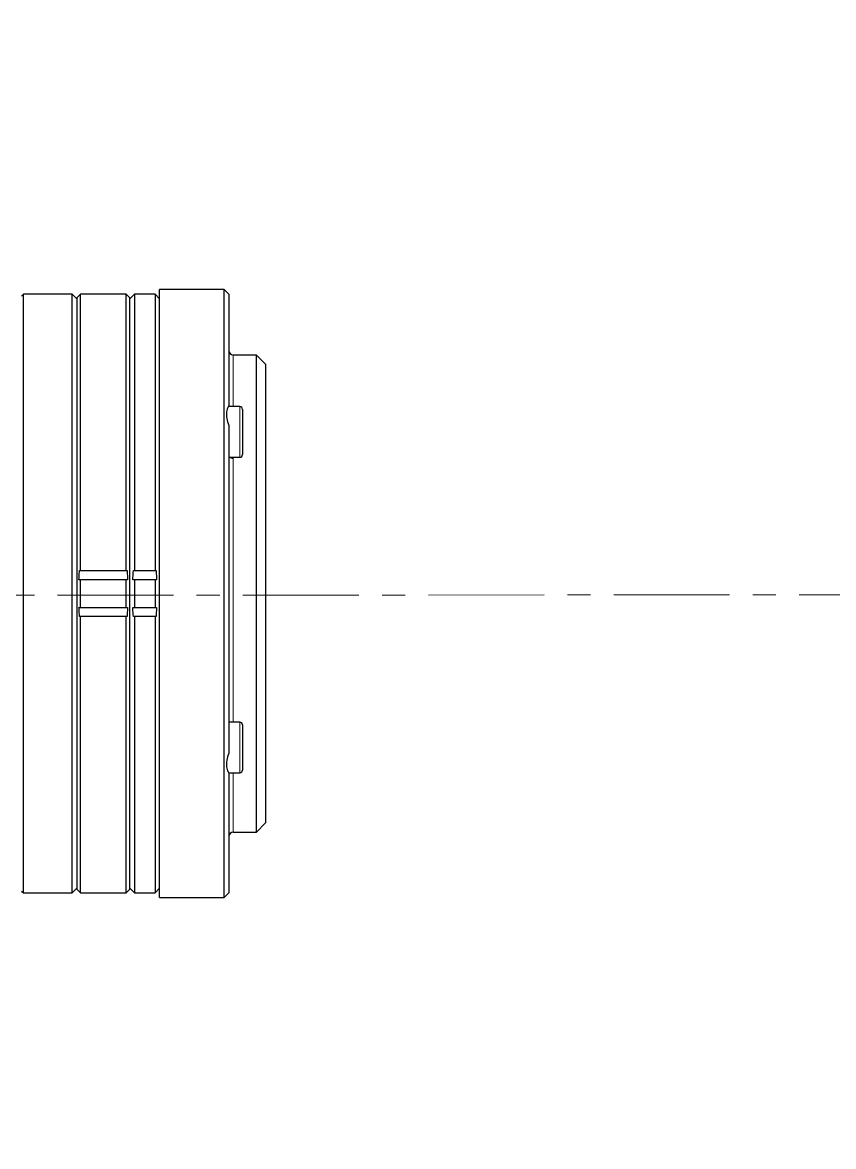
# Model space of a CAD drawing. Header units: millimetres. Extents: x 0 to 8400, y 0 to 5940.
# Drawn here: x 2779.2 to 2868.1, y 1949.3 to 2072.5 of the extents above; entities that cross this region are included whole.
import ezdxf

# ---------------------------------------------------------------- set-up
doc = ezdxf.new("R2010")
doc.units = ezdxf.units.MM
doc.linetypes.add('CENTERX2', pattern=[20.32, 12.7, -2.54, 2.54, -2.54])

msp = doc.modelspace()

# ---------------------------------------------------------------- linework, layer by layer
at = {"color": 7, "linetype": 'Continuous', "lineweight": 30}
for p, q in [((2779.33, 2042.676), (2779.128, 2042.474)), ((2784.68, 2042.676), (2779.33, 2042.676)), ((2779.33, 2009.872), (2779.33, 2042.676)), ((2785.184, 2042.171), (2784.68, 2042.676)), ((2784.68, 1977.067), (2784.68, 2042.676)), ((2785.588, 2042.676), (2785.184, 2042.272)), ((2785.184, 2042.272), (2785.184, 2009.872)), ((2790.585, 2042.676), (2785.588, 2042.676)), ((2785.588, 2012.395), (2785.588, 2042.676)), ((2790.988, 2042.272), (2790.585, 2042.676)), ((2790.585, 2012.395), (2790.585, 2042.676)), ((2791.493, 2042.676), (2790.988, 2042.171)), ((2790.988, 1977.471), (2790.988, 2042.272)), ((2793.764, 2042.676), (2791.493, 2042.676)), ((2791.493, 2042.676), (2791.493, 2012.395)), ((2794.269, 2042.171), (2793.764, 2042.676)), ((2793.764, 2042.676), (2793.764, 2012.395)), ((2801.334, 2043.181), (2794.269, 2043.181)), ((2794.269, 2036.647), (2794.269, 2043.181)), ((2801.839, 2042.676), (2801.334, 2043.181)), ((2801.334, 2036.647), (2801.334, 2043.181)), ((2801.839, 2042.676), (2801.839, 2030.433)), ((2794.269, 1976.562), (2794.269, 2036.647)), ((2801.334, 1976.562), (2801.334, 2036.647)), ((2804.867, 2036.014), (2802.344, 2036.014)), ((2805.876, 2035.005), (2804.867, 2036.014)), ((2804.867, 2030.886), (2804.867, 2036.014)), ((2805.876, 2035.005), (2805.876, 2030.075)), ((2803.05, 2030.359), (2801.807, 2030.359)), ((2803.353, 2030.056), (2803.353, 2027.722)), ((2804.867, 1983.729), (2804.867, 2030.886)), ((2805.876, 2030.075), (2805.876, 1984.738)), ((2801.839, 2028.304), (2801.839, 1992.397)), ((2803.353, 2027.722), (2803.353, 2025.11)), ((2801.839, 2024.807), (2803.05, 2024.807)), ((2785.588, 2012.395), (2790.585, 2012.395)), ((2791.493, 2012.395), (2793.764, 2012.395)), ((2785.588, 2011.386), (2785.421, 2011.386)), ((2785.588, 2008.357), (2785.588, 2011.386)), ((2790.585, 2011.386), (2785.588, 2011.386)), ((2790.751, 2011.386), (2790.585, 2011.386)), ((2790.585, 2008.357), (2790.585, 2011.386)), ((2791.493, 2011.386), (2791.493, 2008.357)), ((2793.764, 2011.386), (2791.493, 2011.386)), ((2793.931, 2011.386), (2793.764, 2011.386)), ((2793.764, 2011.386), (2793.764, 2008.357)), ((2779.33, 1977.067), (2779.33, 2009.872)), ((2785.184, 2009.872), (2785.184, 1977.471)), ((2785.421, 2008.357), (2785.588, 2008.357)), ((2785.588, 2008.357), (2790.585, 2008.357)), ((2790.585, 2008.357), (2790.751, 2008.357)), ((2791.493, 2008.357), (2793.764, 2008.357)), ((2793.764, 2008.357), (2793.931, 2008.357)), ((2785.588, 1977.067), (2785.588, 2007.348)), ((2790.585, 2007.348), (2785.588, 2007.348)), ((2790.585, 1977.067), (2790.585, 2007.348)), ((2791.493, 2007.348), (2791.493, 1977.067)), ((2793.764, 2007.348), (2791.493, 2007.348)), ((2793.764, 2007.348), (2793.764, 1977.067)), ((2803.05, 1995.782), (2801.839, 1995.782)), ((2803.353, 1995.479), (2803.353, 1993.145)), ((2803.353, 1993.145), (2803.353, 1990.533)), ((2801.83, 1990.23), (2803.05, 1990.23)), ((2801.839, 1990.215), (2801.839, 1977.067)), ((2804.867, 1983.729), (2805.876, 1984.738)), ((2802.344, 1983.729), (2804.867, 1983.729)), ((2779.128, 1977.269), (2779.33, 1977.067)), ((2779.33, 1977.067), (2784.68, 1977.067)), ((2784.68, 1977.067), (2785.184, 1977.572)), ((2785.184, 1977.471), (2785.588, 1977.067)), ((2785.588, 1977.067), (2790.585, 1977.067)), ((2790.585, 1977.067), (2790.988, 1977.471)), ((2790.988, 1977.572), (2791.493, 1977.067)), ((2791.493, 1977.067), (2793.764, 1977.067)), ((2793.764, 1977.067), (2794.269, 1977.572)), ((2801.334, 1976.562), (2801.839, 1977.067)), ((2794.269, 1976.562), (2801.334, 1976.562))]:
    msp.add_line(p, q, dxfattribs=at)
at = {"color": 8, "linetype": 'Continuous', "lineweight": 15}
for p, q in [((2802.344, 2036.014), (2802.344, 2030.359)), ((2803.05, 2027.739), (2803.05, 2030.359)), ((2803.05, 2024.807), (2803.05, 2027.739)), ((2802.341, 2024.807), (2802.344, 2024.677)), ((2802.344, 2024.677), (2802.344, 1995.827)), ((2802.344, 1995.827), (2802.343, 1995.782)), ((2803.05, 1993.162), (2803.05, 1995.782)), ((2803.05, 1990.23), (2803.05, 1993.162)), ((2802.344, 1990.23), (2802.344, 1983.729))]:
    msp.add_line(p, q, dxfattribs=at)
at = {"color": 7, "linetype": 'CENTERX2', "lineweight": 0}
msp.add_line((2092.204, 2009.479), (3327.51, 2009.872), dxfattribs=at)
msp.add_arc((2367.811, 2009.872), 709.586, 100, 80, dxfattribs=at)
at = {"color": 7, "linetype": 'Continuous', "lineweight": 30}
for centre, radius, start, end in [((2802.344, 2036.519), 0.505, 180, 270), ((2803.05, 2030.056), 0.303, 0, 90), ((2803.05, 2025.11), 0.303, 270, 0), ((2803.05, 1995.479), 0.303, 0, 90), ((2803.05, 1990.533), 0.303, 270, 0), ((2802.344, 1983.224), 0.505, 90, 180)]:
    msp.add_arc(centre, radius, start, end, dxfattribs=at)
at = {"color": 8, "linetype": 'Continuous', "lineweight": 15}
for centre, radius, start, end in [((2802.308, 2025.314), 0.637, 232.60296, 273.23725), ((2802.337, 1994.984), 0.843, 89.54978, 108.76887)]:
    msp.add_arc(centre, radius, start, end, dxfattribs=at)
at = {"color": 7, "linetype": 'Continuous', "lineweight": 30}
for points, knots in [([(2801.839, 2030.433), (2801.754, 2030.279), (2801.584, 2029.971), (2801.571, 2029.277), (2801.698, 2028.695), (2801.814, 2028.373), (2801.839, 2028.304)], [0, 0, 0, 0, 0.3101051, 0.6214013, 0.9183184, 1, 1, 1, 1]), ([(2785.421, 2011.386), (2785.437, 2011.678), (2785.455, 2012.015), (2785.48, 2012.351), (2785.484, 2012.395)], [0, 0, 0, 0, 0.8685223, 1, 1, 1, 1]), ([(2785.484, 2012.395), (2785.484, 2012.395), (2785.52, 2012.395), (2785.554, 2012.395), (2785.588, 2012.395)], [0, 0, 0, 0, 0.0168375, 1, 1, 1, 1]), ([(2790.585, 2012.395), (2790.602, 2012.395), (2790.637, 2012.395), (2790.672, 2012.395), (2790.689, 2012.395)], [0, 0, 0, 0, 0.5009357, 1, 1, 1, 1]), ([(2790.689, 2012.395), (2790.692, 2012.351), (2790.718, 2012.015), (2790.736, 2011.678), (2790.751, 2011.386)], [0, 0, 0, 0, 0.1314775, 1, 1, 1, 1]), ([(2791.326, 2011.386), (2791.342, 2011.68), (2791.36, 2012.016), (2791.385, 2012.353), (2791.389, 2012.395)], [0, 0, 0, 0, 0.8739982, 1, 1, 1, 1]), ([(2791.389, 2012.395), (2791.412, 2012.395), (2791.447, 2012.395), (2791.482, 2012.395), (2791.493, 2012.395)], [0, 0, 0, 0, 0.68057536, 1, 1, 1, 1]), ([(2793.764, 2012.395), (2793.783, 2012.395), (2793.818, 2012.395), (2793.853, 2012.395), (2793.868, 2012.395)], [0, 0, 0, 0, 0.5566909, 1, 1, 1, 1]), ([(2793.868, 2012.395), (2793.872, 2012.353), (2793.897, 2012.016), (2793.915, 2011.68), (2793.931, 2011.386)], [0, 0, 0, 0, 0.1260018, 1, 1, 1, 1]), ([(2791.493, 2011.386), (2791.451, 2011.386), (2791.395, 2011.386), (2791.339, 2011.386), (2791.326, 2011.386)], [0, 0, 0, 0, 0.7648544, 1, 1, 1, 1]), ([(2785.484, 2007.348), (2785.463, 2007.643), (2785.439, 2007.979), (2785.423, 2008.316), (2785.421, 2008.357)], [0, 0, 0, 0, 0.8771403, 1, 1, 1, 1]), ([(2790.751, 2008.357), (2790.749, 2008.316), (2790.733, 2007.979), (2790.71, 2007.643), (2790.689, 2007.348)], [0, 0, 0, 0, 0.1228609, 1, 1, 1, 1]), ([(2791.326, 2008.357), (2791.339, 2008.357), (2791.395, 2008.357), (2791.451, 2008.357), (2791.493, 2008.357)], [0, 0, 0, 0, 0.2351456, 1, 1, 1, 1]), ([(2791.389, 2007.348), (2791.368, 2007.642), (2791.344, 2007.978), (2791.328, 2008.315), (2791.326, 2008.357)], [0, 0, 0, 0, 0.8733828, 1, 1, 1, 1]), ([(2793.931, 2008.357), (2793.929, 2008.315), (2793.913, 2007.978), (2793.889, 2007.642), (2793.868, 2007.348)], [0, 0, 0, 0, 0.1266157, 1, 1, 1, 1]), ([(2785.588, 2007.348), (2785.554, 2007.348), (2785.52, 2007.348), (2785.484, 2007.348), (2785.484, 2007.348)], [0, 0, 0, 0, 0.9831625, 1, 1, 1, 1]), ([(2790.689, 2007.348), (2790.672, 2007.348), (2790.637, 2007.348), (2790.602, 2007.348), (2790.585, 2007.348)], [0, 0, 0, 0, 0.4990643, 1, 1, 1, 1]), ([(2791.493, 2007.348), (2791.482, 2007.348), (2791.447, 2007.348), (2791.412, 2007.348), (2791.389, 2007.348)], [0, 0, 0, 0, 0.31942464, 1, 1, 1, 1]), ([(2793.868, 2007.348), (2793.845, 2007.348), (2793.81, 2007.348), (2793.775, 2007.348), (2793.764, 2007.348)], [0, 0, 0, 0, 0.68057536, 1, 1, 1, 1]), ([(2801.839, 1992.397), (2801.754, 1992.129), (2801.584, 1991.593), (2801.571, 1990.864), (2801.698, 1990.433), (2801.814, 1990.254), (2801.839, 1990.215)], [0, 0, 0, 0, 0.3101031, 0.6214057, 0.9183184, 1, 1, 1, 1])]:
    msp.add_open_spline(points, degree=3, knots=knots, dxfattribs=at)

doc.saveas('drawing.dxf')
